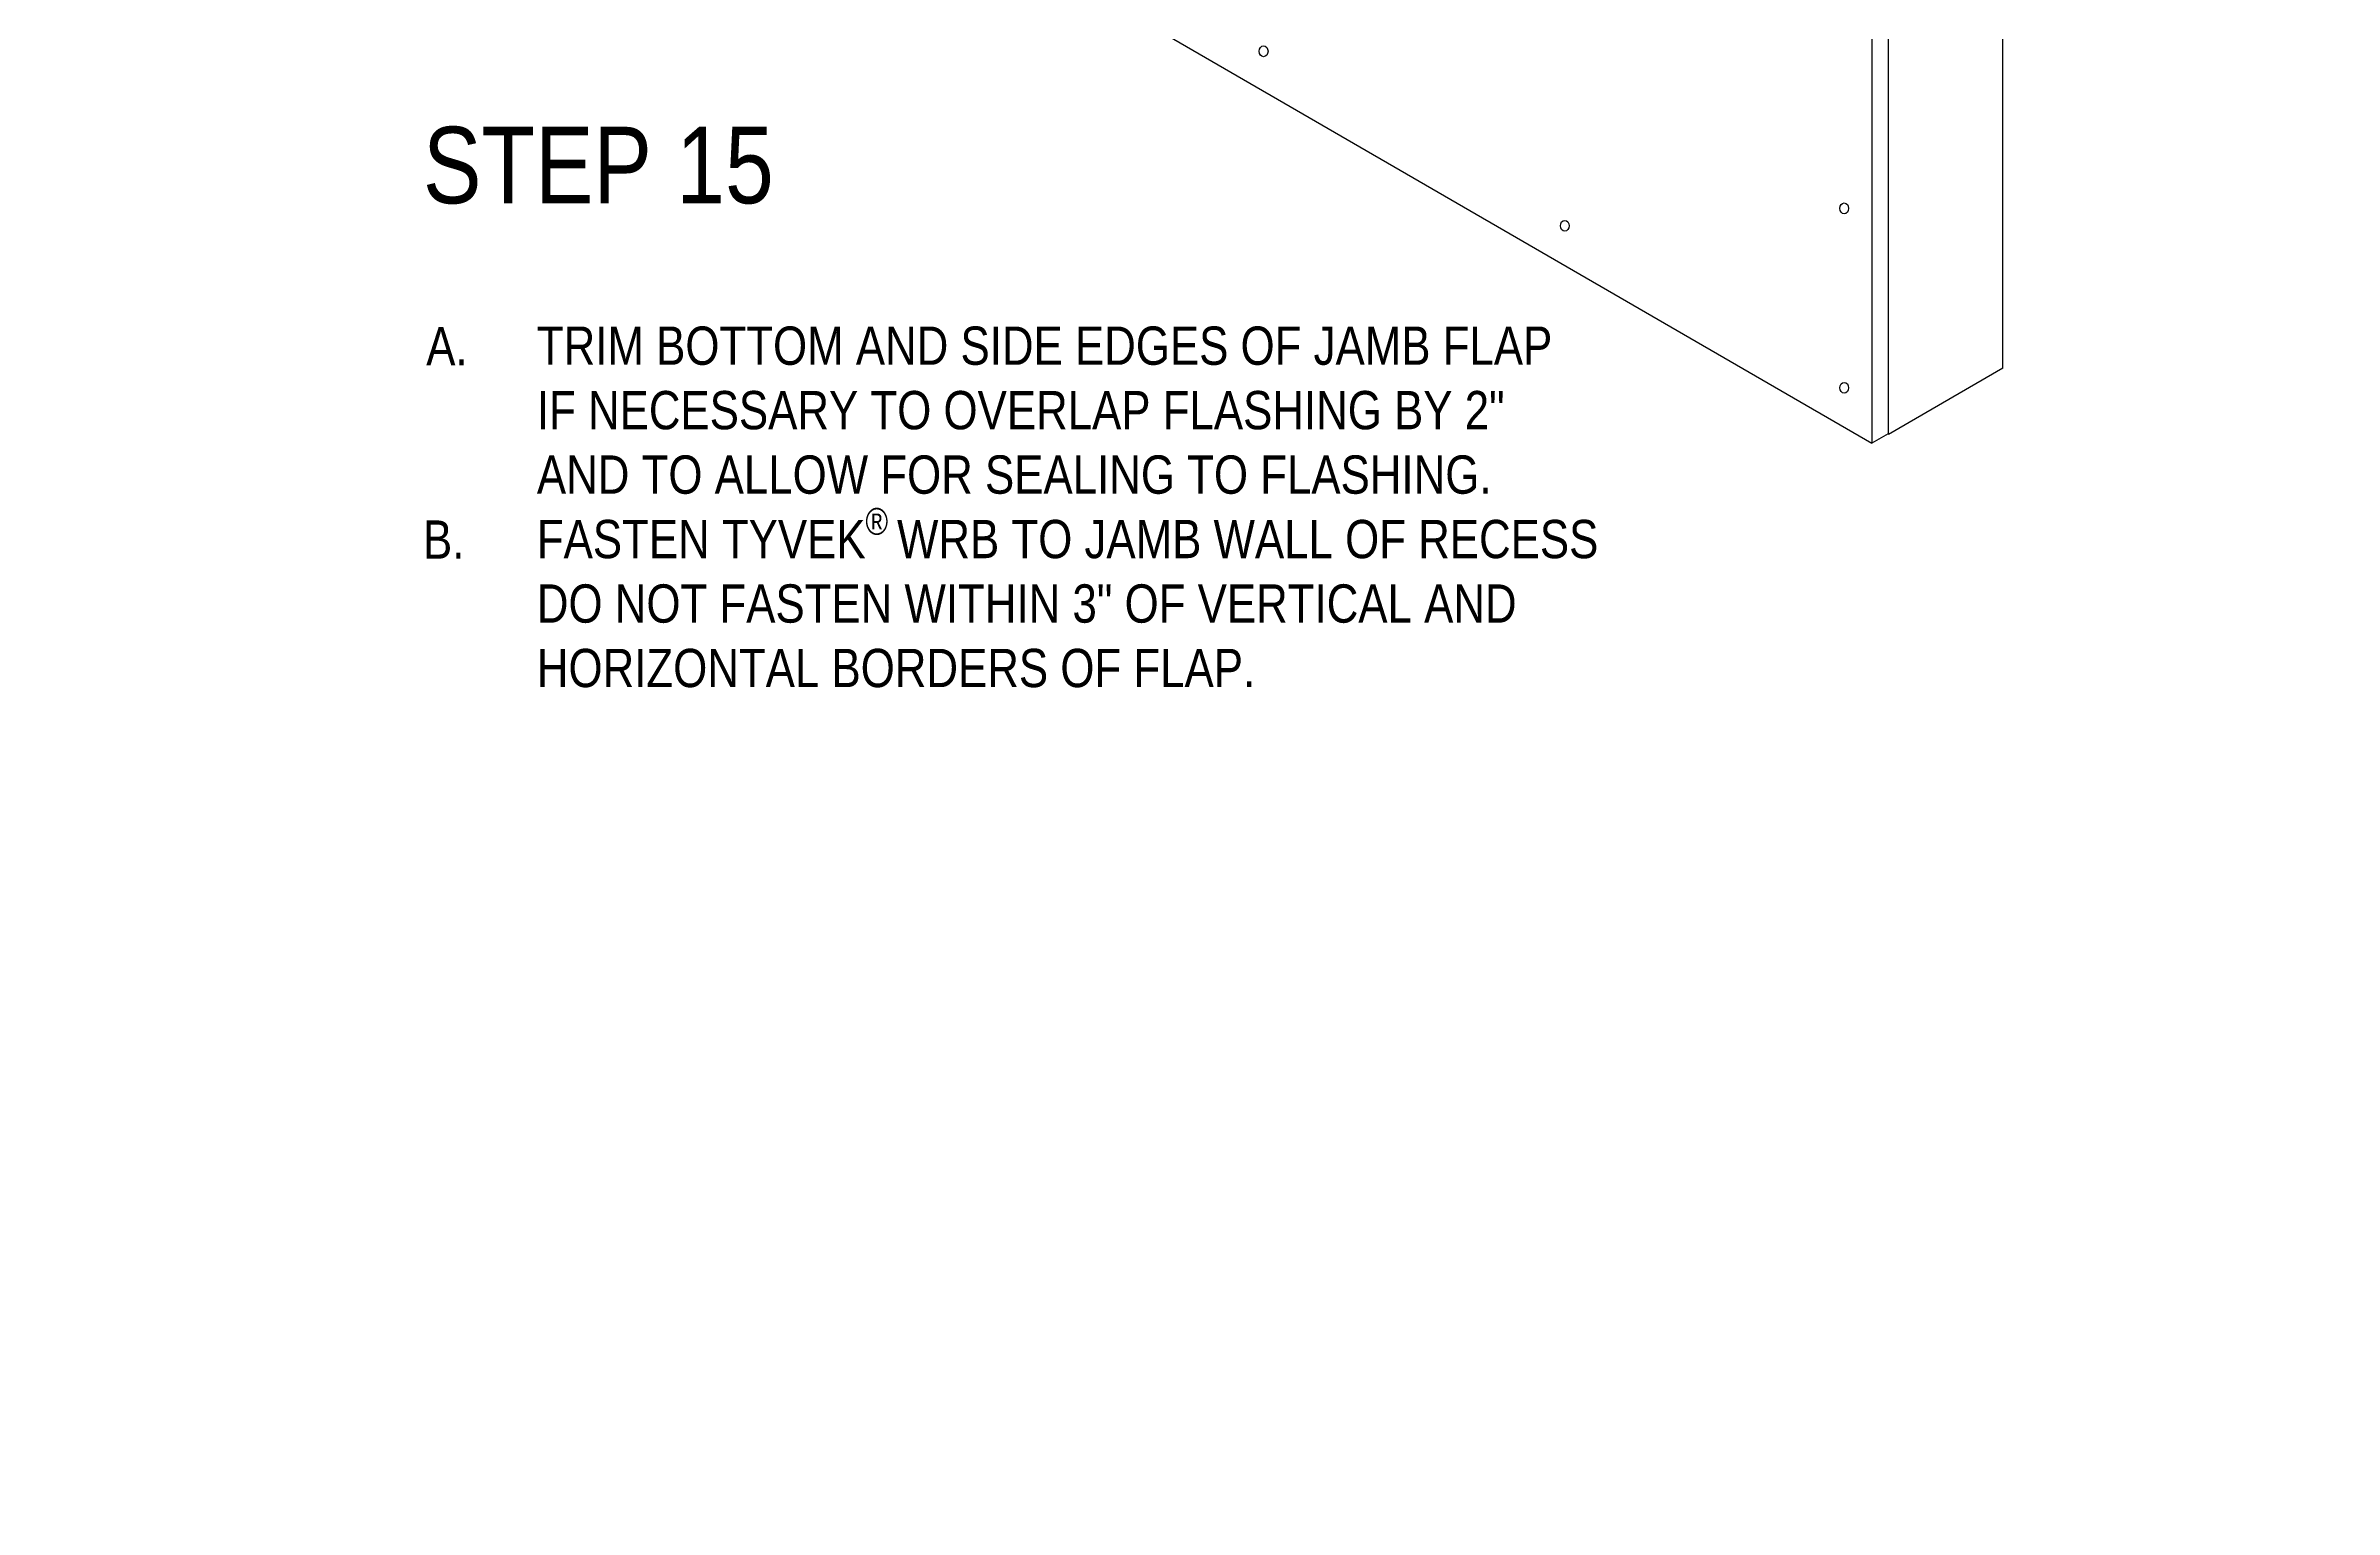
# Model space of a CAD drawing. Extents: x -1337 to 5791, y -3809 to 1769.
# Drawn here: x -467 to 205, y -2327 to -1897 of the extents above; entities that cross this region are included whole.
import ezdxf

# ---------------------------------------------------------------- set-up
doc = ezdxf.new("R2010")
doc.units = 0
doc.header["$MEASUREMENT"] = 0
for name, color, linetype, lineweight in [('.ATI-TEXT', 7, 'Continuous', 0), ('G-ANNO-TTLB', 7, 'Continuous', 0), ('WALL SCRATCH', 7, 'Continuous', 0)]:
    doc.layers.add(name, color=color, linetype=linetype, lineweight=lineweight)

# ---------------------------------------------------------------- blocks, each defined once
blk = doc.blocks.new('Block_51')
at = {"layer": '.ATI-TEXT', "char_height": 0.2, "attachment_point": 7}
for s, insert in [('\\C18;\\c0;\\FArial Narrow|b0|i0|c1;\\H11.249999;\\W1.000000;A.', (-355.53, -1991.21)), ('\\C18;\\c0;\\FArial Narrow|b0|i0|c1;\\H11.249999;\\W1.000000;TRIM BOTTOM AND SIDE EDGES OF JAMB FLAP', (-323.01, -1991.21)), ('\\C18;\\c0;\\FArial Narrow|b0|i0|c1;\\H11.249999;\\W1.000000;IF NECESSARY TO OVERLAP FLASHING BY 2"', (-323.01, -2010.16)), ('\\C18;\\c0;\\FArial Narrow|b0|i0|c1;\\H11.249999;\\W1.000000;AND TO ALLOW FOR SEALING TO FLASHING.', (-322.99, -2029.1)), ('\\C18;\\c0;\\FArial Narrow|b0|i0|c1;\\H11.249999;\\W1.000000;B.', (-356.48, -2048.05)), ('\\C18;\\c0;\\FArial Narrow|b0|i0|c1;\\H11.249999;\\W1.000000;FASTEN TYVEK', (-323.01, -2048.05)), ('\\C18;\\c0;\\FArial Narrow|b0|i0|c1;\\H7.874999;\\W1.000000;®', (-226.38, -2041.12)), ('\\C18;\\c0;\\FArial Narrow|b0|i0|c1;\\H11.249999;\\W1.000000;  WRB TO JAMB WALL OF RECESS', (-224.27, -2048.05)), ('\\C18;\\c0;\\FArial Narrow|b0|i0|c1;\\H11.249999;\\W1.000000;DO NOT FASTEN WITHIN 3" OF VERTICAL AND', (-323.01, -2067)), ('\\C18;\\c0;\\FMyriad Pro|b0|i0|c1;\\H0.070800;\\W1.000000;Lorem ipsum', (-147.64, -2056)), ('\\C18;\\c0;\\FArial Narrow|b0|i0|c1;\\H11.249999;\\W1.000000;HORIZONTAL BORDERS OF FLAP.', (-323.01, -2085.95))]:
    blk.add_mtext(s, dxfattribs=dict(at, insert=insert))

msp = doc.modelspace()

# ---------------------------------------------------------------- hatches: boundary and pattern name
at = {"layer": 'G-ANNO-TTLB', "true_color": 0xff00ff, "transparency": 33554687}
h = msp.add_hatch(color=6, dxfattribs=at)
edge = h.paths.add_edge_path()
edge.add_spline(control_points=[(1773.02, -3692.6), (1773.02, -3692.6), (-1156.5, -3692.6), (-1156.5, -3692.6), (-1156.5, -3692.6), (-1156.5, -1235.6), (-1156.5, -1235.6), (-1156.5, -1235.6), (1773.02, -1235.6), (1773.02, -1235.6), (1773.02, -1235.6), (1773.02, -3692.6), (1773.02, -3692.6)], knot_values=[0, 0, 0, 0, 1, 1, 1, 2, 2, 2, 3, 3, 3, 4, 4, 4, 4], degree=3, periodic=0)
edge = h.paths.add_edge_path()
edge.add_spline(control_points=[(-1147.5, -1244.6), (-1147.5, -1244.6), (-1147.5, -3683.6), (-1147.5, -3683.6), (-1147.5, -3683.6), (1764.02, -3683.6), (1764.02, -3683.6), (1764.02, -3683.6), (1764.02, -1244.6), (1764.02, -1244.6), (1764.02, -1244.6), (-1147.5, -1244.6), (-1147.5, -1244.6)], knot_values=[0, 0, 0, 0, 1, 1, 1, 2, 2, 2, 3, 3, 3, 4, 4, 4, 4], degree=3, periodic=0)
edge.add_line((-1147.5, -1244.6), (-1147.5, -1244.6))

# ---------------------------------------------------------------- linework, layer by layer
at = {"layer": 'G-ANNO-TTLB'}
for points in [[(1773.02, -3692.6), (1773.02, -3692.6), (-1156.5, -3692.6), (-1156.5, -3692.6), (-1156.5, -3692.6), (-1156.5, -1235.6), (-1156.5, -1235.6), (-1156.5, -1235.6), (1773.02, -1235.6), (1773.02, -1235.6), (1773.02, -1235.6), (1773.02, -3692.6), (1773.02, -3692.6)], [(-1147.5, -1244.6), (-1147.5, -1244.6), (-1147.5, -3683.6), (-1147.5, -3683.6), (-1147.5, -3683.6), (1764.02, -3683.6), (1764.02, -3683.6), (1764.02, -3683.6), (1764.02, -1244.6), (1764.02, -1244.6), (1764.02, -1244.6), (-1147.5, -1244.6), (-1147.5, -1244.6)]]:
    msp.add_open_spline(points, degree=3, knots=[0, 0, 0, 0, 1, 1, 1, 2, 2, 2, 3, 3, 3, 4, 4, 4, 4], dxfattribs=at)
at = {"layer": 'WALL SCRATCH', "color": 33, "lineweight": 25, "true_color": 0xcc9966}
for q in [(108.08, -1567.63), (74.46, -2011.56)]:
    msp.add_line((108.08, -1992), q, dxfattribs=at)
at = {"layer": 'WALL SCRATCH', "color": 2, "lineweight": 25, "true_color": 0xffff00}
for p, q in [((74.46, -2011.56), (74.46, -1587.2)), ((69.51, -1846.93), (69.51, -2014.09)), ((-199.28, -1858.48), (69.51, -2014.09)), ((74.32, -2011.31), (69.51, -2014.09))]:
    msp.add_line(p, q, dxfattribs=at)
at = {"layer": 'WALL SCRATCH', "color": 252, "lineweight": 25, "true_color": 0x848484}
msp.add_lwpolyline([(62.23, -1909.29)], dxfattribs=at)
for centre in [(-109.32, -1898.9), (61.4, -1945.08), (-20.78, -1950.2), (61.4, -1997.81)]:
    msp.add_ellipse(centre, major_axis=(0, 1.59), ratio=0.812499, dxfattribs=at)

# ---------------------------------------------------------------- block references
at = {"layer": '.ATI-TEXT'}
msp.add_blockref('Block_51', (0, 0), dxfattribs=at)

# ---------------------------------------------------------------- texts
at = {"layer": '.ATI-TEXT', "insert": (-356.48, -1943.91), "char_height": 0.2, "attachment_point": 7}
msp.add_mtext('\\C18;\\c0;\\FArial Narrow|b0|i0|c1;\\H22.499999;\\W1.000000;STEP 15', dxfattribs=at)

doc.saveas('drawing.dxf')
